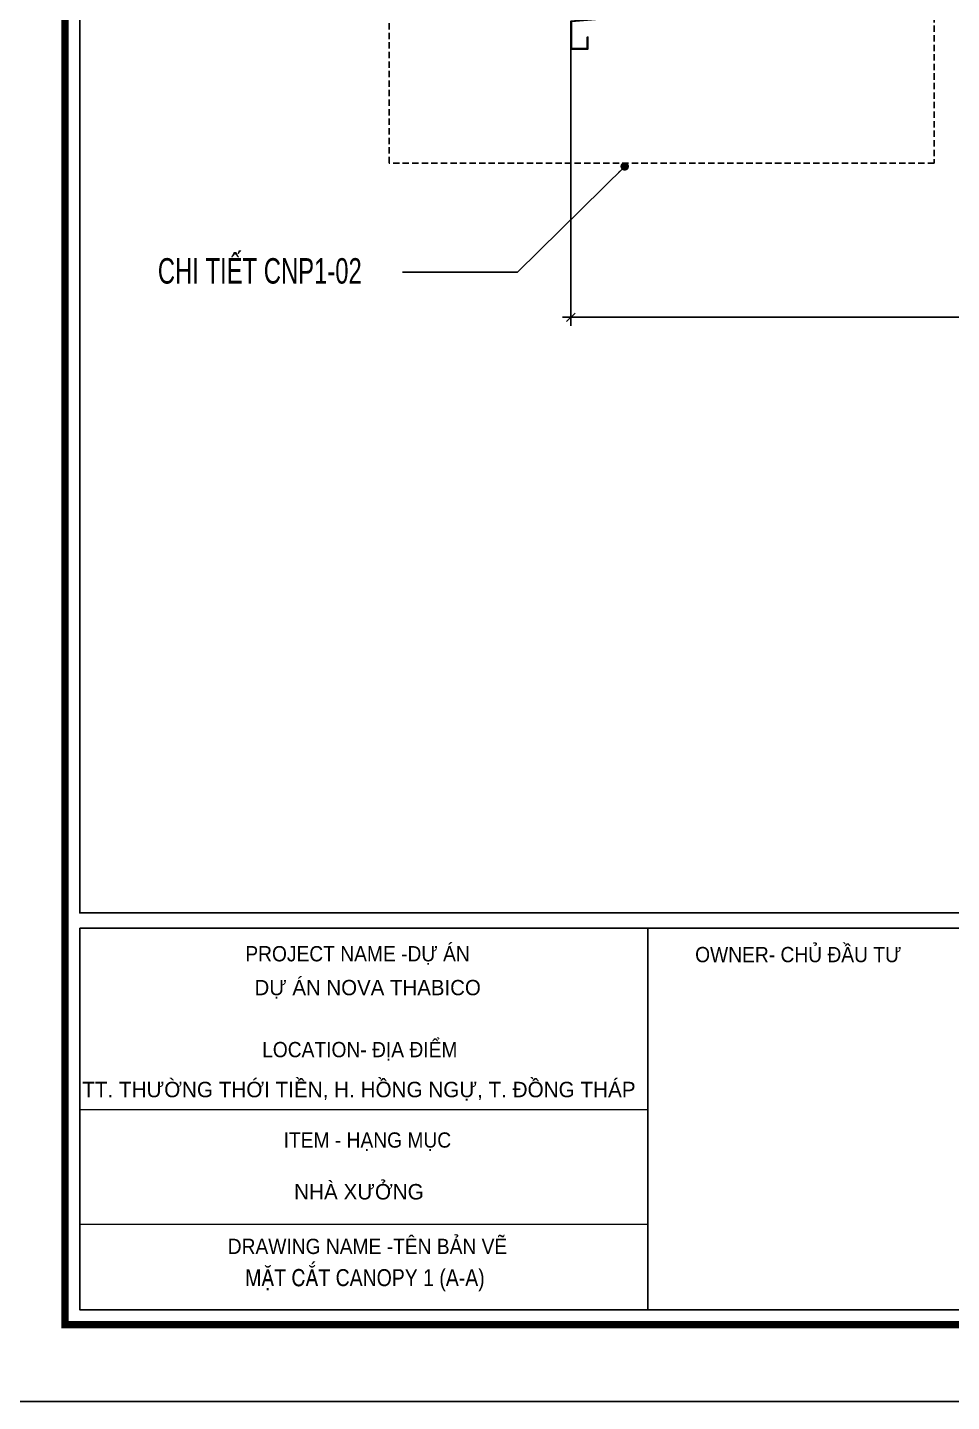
# Model space of a CAD drawing. Header units: inches. Extents: x 2 to 32666, y -5537 to 22.
# Drawn here: x 11307.9 to 11416.8, y -4544.5 to -4382.5 of the extents above; entities that cross this region are included whole.
import ezdxf
from ezdxf.enums import TextEntityAlignment as Align

# ---------------------------------------------------------------- set-up
doc = ezdxf.new("R2010")
doc.units = ezdxf.units.IN
doc.header["$MEASUREMENT"] = 0
doc.linetypes.add('HIDDEN', pattern=[0.375, 0.25, -0.125])
for name, color, linetype in [('1', 1, 'Continuous'), ('2', 2, 'Continuous'), ('3', 3, 'Continuous'), ('7', 7, 'Continuous'), ('BAO KHUNG', 31, 'Continuous'), ('DIM', 8, 'Continuous'), ('flashing', 6, 'Continuous'), ('NET IN', 3, 'Continuous')]:
    doc.layers.add(name, color=color, linetype=linetype)
doc.layers.add('Cover text', color=7, linetype='Continuous', true_color=0x52370f)
doc.layers.add('S-Hatch', color=8, linetype='Continuous', lineweight=9)
doc.styles.add('ST1', font='vnshx.shx', dxfattribs={"width": 0.7})
doc.styles.add('ST1H', font='vnshxh.shx', dxfattribs={"width": 0.7})
doc.styles.get("Standard").update_dxf_attribs({"font": 'arial.ttf'})
doc.styles.add('style1', font='VHAVAN.TTF')
doc.styles.add('TIEU DE', font='Vharialn.ttf')
doc.dimstyles.new('15', dxfattribs={"dimtxt": 2.5, "dimasz": 1, "dimexe": 1, "dimexo": 0, "dimgap": 1, "dimtad": 1, "dimdec": 0, "dimlfac": 15, "dimzin": 0, "dimdsep": 46, "dimtxsty": 'ST1', "dimblk": 'OBLIQUE', "dimcen": 1, "dimdle": 1, "dimclrd": 8, "dimclre": 8, "dimclrt": 3, "dimadec": 0, "dimazin": 0, "dimtfac": 1, "dimtdec": 0, "dimtix": 1, "dimtmove": 1, "dimatfit": 0, "dimldrblk": 'DOT', "dimfxl": 0, "dimtolj": 1, "dimtzin": 0, "dimlwd": -1, "dimlwe": -1, "dimarcsym": 0})

# ---------------------------------------------------------------- blocks, each defined once
blk = doc.blocks.new('kt kien truc 1')
at = {"layer": '2', "color": 157, "linetype": 'Continuous'}
blk.add_lwpolyline([(0, 420), (594, 420), (594, 0), (0, 0)], close=True, dxfattribs=at)
at = {"layer": '7', "color": 147, "linetype": 'Continuous'}
blk.add_lwpolyline([(12.33, 57.61), (581.67, 57.61), (581.67, 409.19), (12.33, 409.19)], close=True, dxfattribs=at)
at = {"layer": 'BAO KHUNG', "color": 167, "linetype": 'Continuous', "const_width": 0.871}
blk.add_lwpolyline([(10.59, 9.07), (583.41, 9.07), (583.41, 410.93), (10.59, 410.93)], close=True, dxfattribs=at)
at = {"layer": 'BAO KHUNG', "color": 7}
for points in [[(12.33, 55.81), (79.28, 55.81), (79.28, 10.81), (12.33, 10.81)], [(79.28, 55.81), (144.95, 55.81), (144.95, 10.81), (79.28, 10.81)]]:
    blk.add_lwpolyline(points, close=True, dxfattribs=at)
at = {"layer": 'S-Hatch'}
for p, q in [((12.33, 34.43), (79.28, 34.43)), ((79.28, 20.88), (12.33, 20.88))]:
    blk.add_line(p, q, dxfattribs=at)
at = {"layer": 'BAO KHUNG', "color": 7, "linetype": 'Continuous', "width": 0.9}
for s, p in [('PROJECT NAME -DỰ ÁN ', (45.37, 51.89)), ('LOCATION- ĐỊA ĐIỂM', (45.32, 40.59))]:
    blk.add_text(s, height=1.8, dxfattribs=at).set_placement(p, align=Align.CENTER)
for s, p in [(' OWNER- CHỦ ĐẦU TƯ', (84.21, 51.79)), ('ITEM - HẠNG MỤC ', (36.35, 29.93)), ('DRAWING NAME -TÊN BẢN VẼ ', (29.76, 17.39))]:
    blk.add_text(s, height=1.8, dxfattribs=at).set_placement(p)
at = {"layer": 'Cover text', "linetype": 'Continuous', "style": 'style1'}
for s, height, p in [('dù ¸n nova thabico', 1.8, (46.25, 47.9)), ('tt. th\xadêng thíi tiÒn, h. hång ngù, t. ®ång th¸p', 1.8225, (45.22, 35.87)), ('NHµ X¦ëNG', 1.823, (45.22, 23.82))]:
    blk.add_text(s, height=height, dxfattribs=at).set_placement(p, align=Align.CENTER)
at = {"layer": 'Cover text', "ltscale": 0.5, "style": 'TIEU DE'}
for tag, p in [('STT', (555.05, 15.58)), ('TENBANVE', (45.93, 14.6))]:
    blk.add_attdef(tag, text='', height=2, dxfattribs=at).set_placement(p, align=Align.MIDDLE_CENTER)
blk = doc.blocks.new('_Dot')
at = {"color": 0, "linetype": 'ByBlock', "lineweight": -2}
blk.add_line((-0.5, 0), (-1, 0), dxfattribs=at)
at = {"color": 0, "linetype": 'ByBlock', "const_width": 0.5}
blk.add_lwpolyline([(-0.25, 0, 1), (0.25, 0, 1)], format="xyb", close=True, dxfattribs=at)
blk = doc.blocks.new('_Oblique')
at = {"color": 0, "linetype": 'ByBlock', "lineweight": -2}
blk.add_line((-0.5, -0.5), (0.5, 0.5), dxfattribs=at)

msp = doc.modelspace()

# ---------------------------------------------------------------- linework, layer by layer
at = {"layer": '1', "linetype": 'HIDDEN', "ltscale": 3}
msp.add_lwpolyline([(11350.5473, -4332.819), (11414.765, -4332.819), (11414.765, -4398.5303), (11350.5473, -4398.5303)], close=True, dxfattribs=at)
at = {"layer": 'DIM'}
msp.add_lwpolyline([(11314.1005, -4135.3349), (11883.4384, -4135.3349), (11883.4384, -4486.9148), (11314.1005, -4486.9148)], close=True, dxfattribs=at)
at = {"layer": 'flashing', "color": 200, "true_color": 0xd918f7}
msp.add_lwpolyline([(11375.3215, -4378.1889), (11375.322, -4381.5466), (11372.0339, -4381.8513), (11372.0339, -4385.0229), (11373.9006, -4385.0229), (11373.9006, -4383.6785), (11373.9672, -4383.6785), (11373.9672, -4385.0896), (11371.9672, -4385.0896), (11371.9672, -4381.7895), (11375.2548, -4381.4848), (11375.2547, -4378.1889), (11375.322, -4378.1889)], dxfattribs=at)
at = {"layer": 'NET IN'}
msp.add_lwpolyline([(11301.7695, -4124.5249), (11895.7695, -4124.5249), (11895.7695, -4544.5249), (11301.7695, -4544.5249)], close=True, dxfattribs=at)

# ---------------------------------------------------------------- block references
at = {"layer": '3'}
ref = msp.add_blockref('kt kien truc 1', (11301.7695, -4544.5249), dxfattribs=at)
ref.add_attrib('TENBANVE', 'MÆT C¾T CANOPY 1 (A-A)', dxfattribs={"ltscale": 0.5, "height": 2, "style": 'TIEU DE'}).set_placement((11347.6991, -4529.9218), align=Align.MIDDLE_CENTER)

# ---------------------------------------------------------------- texts
at = {"layer": '3', "style": 'ST1H', "width": 0.7}
msp.add_text('chi tiÕt cnp1-02', height=3, dxfattribs=at).set_placement((11323.2949, -4412.7328))

# ---------------------------------------------------------------- dimensions: what is measured, and where the dimension line sits
at = {"layer": 'DIM'}
msp.add_linear_dim(base=(11722.659, -4416.7095), p1=(11371.9672, -4383.4395), p2=(11722.659, -4402.2226), dimstyle='15', dxfattribs=at).render()

# ---------------------------------------------------------------- leaders
msp.add_leader([(11378.3067, -4398.9168), (11365.6626, -4411.4005), (11352.1407, -4411.4005)], dimstyle='15', override={"dimgap": 1, "dimtad": 0}, dxfattribs=at)

doc.saveas('drawing.dxf')
